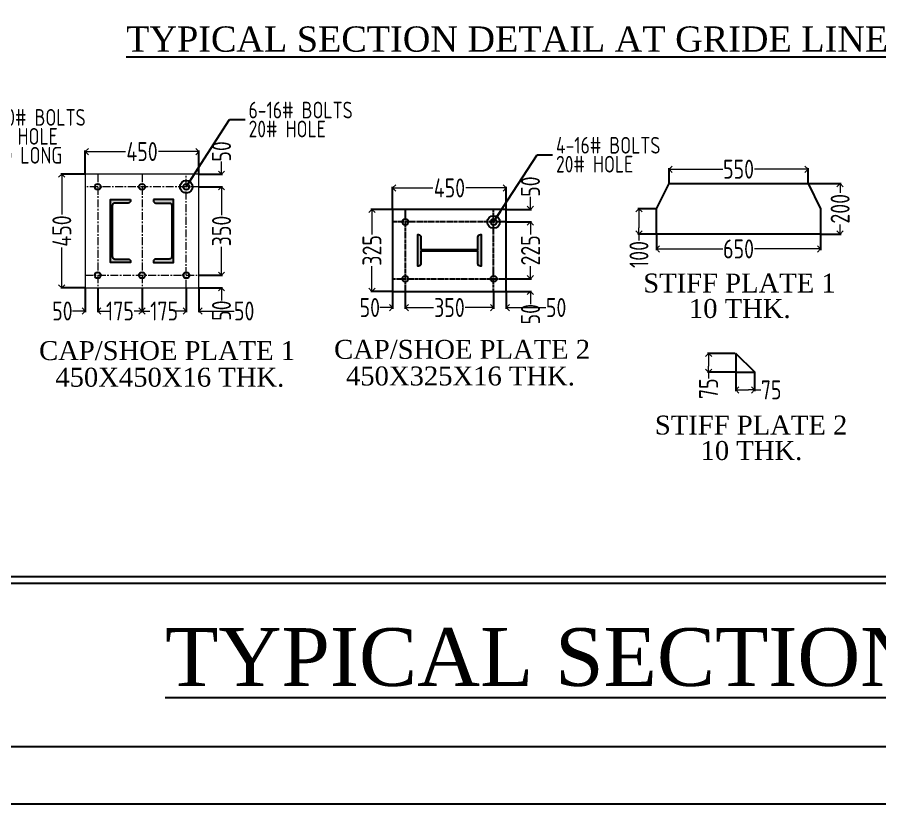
# Model space of a CAD drawing. Header units: millimetres. Extents: x 3470347 to 5996549, y -3470518 to 17149644.
# Drawn here: x 4641210 to 4654866, y 6601077 to 6613533 of the extents above; entities that cross this region are included whole.
import ezdxf

# ---------------------------------------------------------------- set-up
doc = ezdxf.new("R2010")
doc.units = ezdxf.units.MM
doc.header["$MEASUREMENT"] = 0
doc.header["$PDMODE"] = 35
doc.header["$PDSIZE"] = -5
doc.linetypes.add('CENTERX2', pattern=[4, 2.5, -0.5, 0.5, -0.5])
doc.layers.get('0').update_dxf_attribs({"linetype": 'CONTINUOUS', "lineweight": 25})
doc.layers.get('DEFPOINTS').update_dxf_attribs({"linetype": 'CONTINUOUS', "lineweight": 25})
for name, color, linetype, lineweight in [('GB', 2, 'CONTINUOUS', 20), ('rDIMension', 1, 'CONTINUOUS', 18), ('rRCC 1', 3, 'CONTINUOUS', 25), ('SHEET', 7, 'CONTINUOUS', 15)]:
    doc.layers.add(name, color=color, linetype=linetype, lineweight=lineweight)
doc.styles.add('Arial', font='arial.ttf', dxfattribs={"height": 0.2})
doc.styles.add('DIM', font='geniso.shx', dxfattribs={"width": 0.85})
doc.styles.add('JAINIL', font='times.ttf')
doc.dimstyles.new('ST-100', dxfattribs={"dimscale": 100, "dimtxt": 7, "dimasz": 5, "dimexe": 0.18, "dimexo": 0.0625, "dimgap": 0.2, "dimtad": 0, "dimdec": 0, "dimzin": 0, "dimdsep": 46, "dimtxsty": 'DIM', "dimblk": 'OPEN90', "dimcen": 0.09, "dimclrd": 256, "dimclrt": 7, "dimadec": 0, "dimazin": 0, "dimtfac": 1, "dimtdec": 0, "dimtofl": 0, "dimtmove": 0, "dimatfit": 3, "dimldrblk": 'OPEN90', "dimfxl": 1, "dimtolj": 1, "dimtzin": 0, "dimlwd": -1, "dimarcsym": 0})
doc.dimstyles.new('ST-25', dxfattribs={"dimscale": 100, "dimtxt": 2.5, "dimasz": 2, "dimexe": 0.18, "dimexo": 0.0625, "dimgap": 0.2, "dimtad": 0, "dimdec": 0, "dimlfac": 0.25, "dimzin": 0, "dimdsep": 46, "dimtxsty": 'DIM', "dimblk": 'OPEN90', "dimcen": 0.09, "dimclrd": 256, "dimclrt": 7, "dimadec": 0, "dimazin": 0, "dimtfac": 1, "dimtdec": 0, "dimtofl": 0, "dimtmove": 0, "dimatfit": 3, "dimldrblk": 'OPEN90', "dimfxl": 1, "dimtolj": 1, "dimtzin": 0, "dimlwd": -1, "dimarcsym": 0})

# ---------------------------------------------------------------- blocks, each defined once
blk = doc.blocks.new('_Open90')
at = {"color": 0, "linetype": 'ByBlock', "lineweight": -2}
for p, q in [((0, 0), (-1, 0)), ((-0.5, 0.5), (0, 0)), ((0, 0), (-0.5, -0.5))]:
    blk.add_line(p, q, dxfattribs=at)
blk = doc.blocks.new('*D1084')
at = {"layer": 'DEFPOINTS', "color": 0}
for p in [(4644086, 6611406), (4642286, 6611048), (4644086, 6611048)]:
    blk.add_point(p, dxfattribs=at)
at = {"layer": 'rDIMension', "color": 0, "lineweight": -2}
for p, q in [((4642286, 6611054), (4642286, 6611424)), ((4644086, 6611054), (4644086, 6611424))]:
    blk.add_line(p, q, dxfattribs=at)
at = {"layer": 'rDIMension'}
for p, q in [((4642386, 6611406), (4642923, 6611406)), ((4643986, 6611406), (4643448, 6611406))]:
    blk.add_line(p, q, dxfattribs=at)
at = {"layer": 'rDIMension', "xscale": 100, "yscale": 100, "zscale": 100, "rotation": 180}
blk.add_blockref('_Open90', (4642286, 6611406), dxfattribs=at)
at = {"layer": 'rDIMension', "xscale": 100, "yscale": 100, "zscale": 100}
blk.add_blockref('_Open90', (4644086, 6611406), dxfattribs=at)
at = {"layer": 'rDIMension', "color": 7, "insert": (4643186, 6611406), "char_height": 300, "attachment_point": 5, "style": 'DIM'}
blk.add_mtext('\\A1;450', dxfattribs=at)
blk = doc.blocks.new('*D1085')
at = {"layer": 'DEFPOINTS', "color": 0}
for p in [(4642286, 6611048), (4641916, 6609248), (4642286, 6609248)]:
    blk.add_point(p, dxfattribs=at)
at = {"layer": 'rDIMension', "color": 0, "lineweight": -2}
for p, q in [((4642279, 6611048), (4641898, 6611048)), ((4642279, 6609248), (4641898, 6609248))]:
    blk.add_line(p, q, dxfattribs=at)
at = {"layer": 'rDIMension'}
for p, q in [((4641916, 6610948), (4641916, 6610410)), ((4641916, 6609348), (4641916, 6609885))]:
    blk.add_line(p, q, dxfattribs=at)
at = {"layer": 'rDIMension', "xscale": 100, "yscale": 100, "zscale": 100}
for p, rotation in [((4641916, 6611048), 90), ((4641916, 6609248), 270)]:
    blk.add_blockref('_Open90', p, dxfattribs=dict(at, rotation=rotation))
at = {"layer": 'rDIMension', "color": 7, "insert": (4641916, 6610148), "char_height": 300, "attachment_point": 5, "rotation": 90, "style": 'DIM'}
blk.add_mtext('\\A1;450', dxfattribs=at)
blk = doc.blocks.new('*D1086')
at = {"layer": 'DEFPOINTS', "color": 0}
for p in [(4642286, 6609248), (4642486, 6609248), (4642286, 6608881)]:
    blk.add_point(p, dxfattribs=at)
at = {"layer": 'rDIMension', "color": 0, "lineweight": -2}
for p, q in [((4642286, 6609242), (4642286, 6608863)), ((4642486, 6609242), (4642486, 6608863))]:
    blk.add_line(p, q, dxfattribs=at)
at = {"layer": 'rDIMension'}
for p, q in [((4642186, 6608881), (4642086, 6608881)), ((4642586, 6608881), (4642686, 6608881))]:
    blk.add_line(p, q, dxfattribs=at)
at = {"layer": 'rDIMension', "xscale": 100, "yscale": 100, "zscale": 100}
blk.add_blockref('_Open90', (4642286, 6608881), dxfattribs=at)
at = {"layer": 'rDIMension', "xscale": 100, "yscale": 100, "zscale": 100, "rotation": 180}
blk.add_blockref('_Open90', (4642486, 6608881), dxfattribs=at)
at = {"layer": 'rDIMension', "color": 7, "insert": (4641925, 6608881), "char_height": 300, "attachment_point": 5, "style": 'DIM'}
blk.add_mtext('\\A1;50', dxfattribs=at)
blk = doc.blocks.new('*D1087')
at = {"layer": 'DEFPOINTS', "color": 0}
for p in [(4642486, 6609248), (4643186, 6609248), (4642486, 6608881)]:
    blk.add_point(p, dxfattribs=at)
at = {"layer": 'rDIMension', "color": 0, "lineweight": -2}
for p, q in [((4642486, 6609242), (4642486, 6608863)), ((4643186, 6609242), (4643186, 6608863))]:
    blk.add_line(p, q, dxfattribs=at)
at = {"layer": 'rDIMension'}
for p, q in [((4642586, 6608881), (4642612, 6608881)), ((4643086, 6608881), (4643060, 6608881))]:
    blk.add_line(p, q, dxfattribs=at)
at = {"layer": 'rDIMension', "xscale": 100, "yscale": 100, "zscale": 100, "rotation": 180}
blk.add_blockref('_Open90', (4642486, 6608881), dxfattribs=at)
at = {"layer": 'rDIMension', "xscale": 100, "yscale": 100, "zscale": 100}
blk.add_blockref('_Open90', (4643186, 6608881), dxfattribs=at)
at = {"layer": 'rDIMension', "color": 7, "insert": (4642836, 6608881), "char_height": 300, "attachment_point": 5, "style": 'DIM'}
blk.add_mtext('\\A1;175', dxfattribs=at)
blk = doc.blocks.new('*D1088')
at = {"layer": 'DEFPOINTS', "color": 0}
for p in [(4643186, 6609248), (4643886, 6609248), (4643886, 6608881)]:
    blk.add_point(p, dxfattribs=at)
at = {"layer": 'rDIMension', "color": 0, "lineweight": -2}
for p, q in [((4643186, 6609242), (4643186, 6608863)), ((4643886, 6609242), (4643886, 6608863))]:
    blk.add_line(p, q, dxfattribs=at)
at = {"layer": 'rDIMension'}
for p, q in [((4643286, 6608881), (4643312, 6608881)), ((4643786, 6608881), (4643760, 6608881))]:
    blk.add_line(p, q, dxfattribs=at)
at = {"layer": 'rDIMension', "xscale": 100, "yscale": 100, "zscale": 100, "rotation": 180}
blk.add_blockref('_Open90', (4643186, 6608881), dxfattribs=at)
at = {"layer": 'rDIMension', "xscale": 100, "yscale": 100, "zscale": 100}
blk.add_blockref('_Open90', (4643886, 6608881), dxfattribs=at)
at = {"layer": 'rDIMension', "color": 7, "insert": (4643536, 6608881), "char_height": 300, "attachment_point": 5, "style": 'DIM'}
blk.add_mtext('\\A1;175', dxfattribs=at)
blk = doc.blocks.new('*D1089')
at = {"layer": 'DEFPOINTS', "color": 0}
for p in [(4643886, 6609248), (4644086, 6609248), (4644086, 6608881)]:
    blk.add_point(p, dxfattribs=at)
at = {"layer": 'rDIMension', "color": 0, "lineweight": -2}
for p, q in [((4643886, 6609242), (4643886, 6608863)), ((4644086, 6609242), (4644086, 6608863))]:
    blk.add_line(p, q, dxfattribs=at)
at = {"layer": 'rDIMension'}
for p, q in [((4643786, 6608881), (4643686, 6608881)), ((4644186, 6608881), (4644643, 6608881))]:
    blk.add_line(p, q, dxfattribs=at)
at = {"layer": 'rDIMension', "xscale": 100, "yscale": 100, "zscale": 100}
blk.add_blockref('_Open90', (4643886, 6608881), dxfattribs=at)
at = {"layer": 'rDIMension', "xscale": 100, "yscale": 100, "zscale": 100, "rotation": 180}
blk.add_blockref('_Open90', (4644086, 6608881), dxfattribs=at)
at = {"layer": 'rDIMension', "color": 7, "insert": (4644803, 6608881), "char_height": 300, "attachment_point": 5, "style": 'DIM'}
blk.add_mtext('\\A1;50', dxfattribs=at)
blk = doc.blocks.new('*D1090')
at = {"layer": 'DEFPOINTS', "color": 0}
for p in [(4644086, 6611048), (4644444, 6611048), (4644086, 6610848)]:
    blk.add_point(p, dxfattribs=at)
at = {"layer": 'rDIMension'}
for p, q in [((4644444, 6611148), (4644444, 6611248)), ((4644444, 6610748), (4644444, 6610648))]:
    blk.add_line(p, q, dxfattribs=at)
at = {"layer": 'rDIMension', "color": 0, "lineweight": -2}
for p, q in [((4644092, 6611048), (4644462, 6611048)), ((4644092, 6610848), (4644462, 6610848))]:
    blk.add_line(p, q, dxfattribs=at)
at = {"layer": 'rDIMension', "xscale": 100, "yscale": 100, "zscale": 100}
for p, rotation in [((4644444, 6611048), 270), ((4644444, 6610848), 90)]:
    blk.add_blockref('_Open90', p, dxfattribs=dict(at, rotation=rotation))
at = {"layer": 'rDIMension', "color": 7, "insert": (4644444, 6611408), "char_height": 300, "attachment_point": 5, "rotation": 90, "style": 'DIM'}
blk.add_mtext('\\A1;50', dxfattribs=at)
blk = doc.blocks.new('*D1091')
at = {"layer": 'DEFPOINTS', "color": 0}
for p in [(4644086, 6610848), (4644086, 6609448), (4644444, 6609448)]:
    blk.add_point(p, dxfattribs=at)
at = {"layer": 'rDIMension', "color": 0, "lineweight": -2}
for p, q in [((4644092, 6610848), (4644462, 6610848)), ((4644092, 6609448), (4644462, 6609448))]:
    blk.add_line(p, q, dxfattribs=at)
at = {"layer": 'rDIMension'}
for p, q in [((4644444, 6610748), (4644444, 6610397)), ((4644444, 6609548), (4644444, 6609898))]:
    blk.add_line(p, q, dxfattribs=at)
at = {"layer": 'rDIMension', "xscale": 100, "yscale": 100, "zscale": 100}
for p, rotation in [((4644444, 6610848), 90), ((4644444, 6609448), 270)]:
    blk.add_blockref('_Open90', p, dxfattribs=dict(at, rotation=rotation))
at = {"layer": 'rDIMension', "color": 7, "insert": (4644444, 6610148), "char_height": 300, "attachment_point": 5, "rotation": 90, "style": 'DIM'}
blk.add_mtext('\\A1;350', dxfattribs=at)
blk = doc.blocks.new('*D1092')
at = {"layer": 'DEFPOINTS', "color": 0}
for p in [(4644086, 6609448), (4644086, 6609248), (4644444, 6609248)]:
    blk.add_point(p, dxfattribs=at)
at = {"layer": 'rDIMension'}
for p, q in [((4644444, 6609548), (4644444, 6609648)), ((4644444, 6609148), (4644444, 6609048))]:
    blk.add_line(p, q, dxfattribs=at)
at = {"layer": 'rDIMension', "color": 0, "lineweight": -2}
for p, q in [((4644092, 6609448), (4644462, 6609448)), ((4644092, 6609248), (4644462, 6609248))]:
    blk.add_line(p, q, dxfattribs=at)
at = {"layer": 'rDIMension', "xscale": 100, "yscale": 100, "zscale": 100}
for p, rotation in [((4644444, 6609448), 270), ((4644444, 6609248), 90)]:
    blk.add_blockref('_Open90', p, dxfattribs=dict(at, rotation=rotation))
at = {"layer": 'rDIMension', "color": 7, "insert": (4644444, 6608887), "char_height": 300, "attachment_point": 5, "rotation": 90, "style": 'DIM'}
blk.add_mtext('\\A1;50', dxfattribs=at)
blk = doc.blocks.new('*D1093')
at = {"layer": 'DEFPOINTS', "color": 0}
for p in [(4648953, 6610830), (4647153, 6610491), (4648953, 6610491)]:
    blk.add_point(p, dxfattribs=at)
at = {"layer": 'rDIMension', "color": 0, "lineweight": -2}
for p, q in [((4647153, 6610497), (4647153, 6610848)), ((4648953, 6610497), (4648953, 6610848))]:
    blk.add_line(p, q, dxfattribs=at)
at = {"layer": 'rDIMension'}
for p, q in [((4647253, 6610830), (4647790, 6610830)), ((4648853, 6610830), (4648315, 6610830))]:
    blk.add_line(p, q, dxfattribs=at)
at = {"layer": 'rDIMension', "xscale": 100, "yscale": 100, "zscale": 100, "rotation": 180}
blk.add_blockref('_Open90', (4647153, 6610830), dxfattribs=at)
at = {"layer": 'rDIMension', "xscale": 100, "yscale": 100, "zscale": 100}
blk.add_blockref('_Open90', (4648953, 6610830), dxfattribs=at)
at = {"layer": 'rDIMension', "color": 7, "insert": (4648053, 6610830), "char_height": 300, "attachment_point": 5, "style": 'DIM'}
blk.add_mtext('\\A1;450', dxfattribs=at)
blk = doc.blocks.new('*D1094')
at = {"layer": 'DEFPOINTS', "color": 0}
for p in [(4647153, 6610491), (4646826, 6609191), (4647153, 6609191)]:
    blk.add_point(p, dxfattribs=at)
at = {"layer": 'rDIMension', "color": 0, "lineweight": -2}
for p, q in [((4647146, 6610491), (4646808, 6610491)), ((4647146, 6609191), (4646808, 6609191))]:
    blk.add_line(p, q, dxfattribs=at)
at = {"layer": 'rDIMension'}
for p, q in [((4646826, 6610391), (4646826, 6610090)), ((4646826, 6609291), (4646826, 6609591))]:
    blk.add_line(p, q, dxfattribs=at)
at = {"layer": 'rDIMension', "xscale": 100, "yscale": 100, "zscale": 100}
for p, rotation in [((4646826, 6610491), 90), ((4646826, 6609191), 270)]:
    blk.add_blockref('_Open90', p, dxfattribs=dict(at, rotation=rotation))
at = {"layer": 'rDIMension', "color": 7, "insert": (4646826, 6609841), "char_height": 300, "attachment_point": 5, "rotation": 90, "style": 'DIM'}
blk.add_mtext('\\A1;325', dxfattribs=at)
blk = doc.blocks.new('*D1095')
at = {"layer": 'DEFPOINTS', "color": 0}
for p in [(4648953, 6610491), (4649336, 6610491), (4648953, 6610291)]:
    blk.add_point(p, dxfattribs=at)
at = {"layer": 'rDIMension'}
for p, q in [((4649336, 6610591), (4649336, 6610691)), ((4649336, 6610191), (4649336, 6610091))]:
    blk.add_line(p, q, dxfattribs=at)
at = {"layer": 'rDIMension', "color": 0, "lineweight": -2}
for p, q in [((4648959, 6610491), (4649354, 6610491)), ((4648959, 6610291), (4649354, 6610291))]:
    blk.add_line(p, q, dxfattribs=at)
at = {"layer": 'rDIMension', "xscale": 100, "yscale": 100, "zscale": 100}
for p, rotation in [((4649336, 6610491), 270), ((4649336, 6610291), 90)]:
    blk.add_blockref('_Open90', p, dxfattribs=dict(at, rotation=rotation))
at = {"layer": 'rDIMension', "color": 7, "insert": (4649336, 6610851), "char_height": 300, "attachment_point": 5, "rotation": 90, "style": 'DIM'}
blk.add_mtext('\\A1;50', dxfattribs=at)
blk = doc.blocks.new('*D1096')
at = {"layer": 'DEFPOINTS', "color": 0}
for p in [(4648953, 6610291), (4648953, 6609391), (4649336, 6609391)]:
    blk.add_point(p, dxfattribs=at)
at = {"layer": 'rDIMension', "color": 0, "lineweight": -2}
for p, q in [((4648959, 6610291), (4649354, 6610291)), ((4648959, 6609391), (4649354, 6609391))]:
    blk.add_line(p, q, dxfattribs=at)
at = {"layer": 'rDIMension'}
for p, q in [((4649336, 6610191), (4649336, 6610090)), ((4649336, 6609491), (4649336, 6609591))]:
    blk.add_line(p, q, dxfattribs=at)
at = {"layer": 'rDIMension', "xscale": 100, "yscale": 100, "zscale": 100}
for p, rotation in [((4649336, 6610291), 90), ((4649336, 6609391), 270)]:
    blk.add_blockref('_Open90', p, dxfattribs=dict(at, rotation=rotation))
at = {"layer": 'rDIMension', "color": 7, "insert": (4649336, 6609841), "char_height": 300, "attachment_point": 5, "rotation": 90, "style": 'DIM'}
blk.add_mtext('\\A1;225', dxfattribs=at)
blk = doc.blocks.new('*D1097')
at = {"layer": 'DEFPOINTS', "color": 0}
for p in [(4648953, 6609391), (4648953, 6609191), (4649336, 6609191)]:
    blk.add_point(p, dxfattribs=at)
at = {"layer": 'rDIMension'}
for p, q in [((4649336, 6609491), (4649336, 6609591)), ((4649336, 6609091), (4649336, 6608991))]:
    blk.add_line(p, q, dxfattribs=at)
at = {"layer": 'rDIMension', "color": 0, "lineweight": -2}
for p, q in [((4648959, 6609391), (4649354, 6609391)), ((4648959, 6609191), (4649354, 6609191))]:
    blk.add_line(p, q, dxfattribs=at)
at = {"layer": 'rDIMension', "xscale": 100, "yscale": 100, "zscale": 100}
for p, rotation in [((4649336, 6609391), 270), ((4649336, 6609191), 90)]:
    blk.add_blockref('_Open90', p, dxfattribs=dict(at, rotation=rotation))
at = {"layer": 'rDIMension', "color": 7, "insert": (4649336, 6608830), "char_height": 300, "attachment_point": 5, "rotation": 90, "style": 'DIM'}
blk.add_mtext('\\A1;50', dxfattribs=at)
blk = doc.blocks.new('*D1098')
at = {"layer": 'DEFPOINTS', "color": 0}
for p in [(4648753, 6609191), (4648953, 6609191), (4648953, 6608936)]:
    blk.add_point(p, dxfattribs=at)
at = {"layer": 'rDIMension', "color": 0, "lineweight": -2}
for p, q in [((4648753, 6609184), (4648753, 6608918)), ((4648953, 6609184), (4648953, 6608918))]:
    blk.add_line(p, q, dxfattribs=at)
at = {"layer": 'rDIMension'}
for p, q in [((4648653, 6608936), (4648553, 6608936)), ((4649053, 6608936), (4649581, 6608936))]:
    blk.add_line(p, q, dxfattribs=at)
at = {"layer": 'rDIMension', "xscale": 100, "yscale": 100, "zscale": 100}
blk.add_blockref('_Open90', (4648753, 6608936), dxfattribs=at)
at = {"layer": 'rDIMension', "xscale": 100, "yscale": 100, "zscale": 100, "rotation": 180}
blk.add_blockref('_Open90', (4648953, 6608936), dxfattribs=at)
at = {"layer": 'rDIMension', "color": 7, "insert": (4649742, 6608936), "char_height": 300, "attachment_point": 5, "style": 'DIM'}
blk.add_mtext('\\A1;50', dxfattribs=at)
blk = doc.blocks.new('*D1099')
at = {"layer": 'DEFPOINTS', "color": 0}
for p in [(4647353, 6609191), (4648753, 6609191), (4647353, 6608936)]:
    blk.add_point(p, dxfattribs=at)
at = {"layer": 'rDIMension', "color": 0, "lineweight": -2}
for p, q in [((4647353, 6609184), (4647353, 6608918)), ((4648753, 6609184), (4648753, 6608918))]:
    blk.add_line(p, q, dxfattribs=at)
at = {"layer": 'rDIMension'}
for p, q in [((4647453, 6608936), (4647803, 6608936)), ((4648653, 6608936), (4648302, 6608936))]:
    blk.add_line(p, q, dxfattribs=at)
at = {"layer": 'rDIMension', "xscale": 100, "yscale": 100, "zscale": 100, "rotation": 180}
blk.add_blockref('_Open90', (4647353, 6608936), dxfattribs=at)
at = {"layer": 'rDIMension', "xscale": 100, "yscale": 100, "zscale": 100}
blk.add_blockref('_Open90', (4648753, 6608936), dxfattribs=at)
at = {"layer": 'rDIMension', "color": 7, "insert": (4648053, 6608936), "char_height": 300, "attachment_point": 5, "style": 'DIM'}
blk.add_mtext('\\A1;350', dxfattribs=at)
blk = doc.blocks.new('*D1100')
at = {"layer": 'DEFPOINTS', "color": 0}
for p in [(4647153, 6609191), (4647353, 6609191), (4647153, 6608936)]:
    blk.add_point(p, dxfattribs=at)
at = {"layer": 'rDIMension', "color": 0, "lineweight": -2}
for p, q in [((4647153, 6609184), (4647153, 6608918)), ((4647353, 6609184), (4647353, 6608918))]:
    blk.add_line(p, q, dxfattribs=at)
at = {"layer": 'rDIMension'}
for p, q in [((4647053, 6608936), (4646953, 6608936)), ((4647453, 6608936), (4647553, 6608936))]:
    blk.add_line(p, q, dxfattribs=at)
at = {"layer": 'rDIMension', "xscale": 100, "yscale": 100, "zscale": 100}
blk.add_blockref('_Open90', (4647153, 6608936), dxfattribs=at)
at = {"layer": 'rDIMension', "xscale": 100, "yscale": 100, "zscale": 100, "rotation": 180}
blk.add_blockref('_Open90', (4647353, 6608936), dxfattribs=at)
at = {"layer": 'rDIMension', "color": 7, "insert": (4646792, 6608936), "char_height": 300, "attachment_point": 5, "style": 'DIM'}
blk.add_mtext('\\A1;50', dxfattribs=at)
blk = doc.blocks.new('*D1101')
at = {"layer": 'DEFPOINTS', "color": 0}
for p in [(4653730, 6611127), (4651530, 6610900), (4653730, 6610900)]:
    blk.add_point(p, dxfattribs=at)
at = {"layer": 'rDIMension', "color": 0, "lineweight": -2}
for p, q in [((4651530, 6610906), (4651530, 6611145)), ((4653730, 6610906), (4653730, 6611145))]:
    blk.add_line(p, q, dxfattribs=at)
at = {"layer": 'rDIMension'}
for p, q in [((4651630, 6611127), (4652380, 6611127)), ((4653630, 6611127), (4652880, 6611127))]:
    blk.add_line(p, q, dxfattribs=at)
at = {"layer": 'rDIMension', "xscale": 100, "yscale": 100, "zscale": 100, "rotation": 180}
blk.add_blockref('_Open90', (4651530, 6611127), dxfattribs=at)
at = {"layer": 'rDIMension', "xscale": 100, "yscale": 100, "zscale": 100}
blk.add_blockref('_Open90', (4653730, 6611127), dxfattribs=at)
at = {"layer": 'rDIMension', "color": 7, "insert": (4652630, 6611127), "char_height": 300, "attachment_point": 5, "style": 'DIM'}
blk.add_mtext('\\A1;550', dxfattribs=at)
blk = doc.blocks.new('*D1102')
at = {"layer": 'DEFPOINTS', "color": 0}
for p in [(4651330, 6610100), (4653930, 6610100), (4653930, 6609864)]:
    blk.add_point(p, dxfattribs=at)
at = {"layer": 'rDIMension', "color": 0, "lineweight": -2}
for p, q in [((4651330, 6610094), (4651330, 6609846)), ((4653930, 6610094), (4653930, 6609846))]:
    blk.add_line(p, q, dxfattribs=at)
at = {"layer": 'rDIMension'}
for p, q in [((4651430, 6609864), (4652380, 6609864)), ((4653830, 6609864), (4652880, 6609864))]:
    blk.add_line(p, q, dxfattribs=at)
at = {"layer": 'rDIMension', "xscale": 100, "yscale": 100, "zscale": 100, "rotation": 180}
blk.add_blockref('_Open90', (4651330, 6609864), dxfattribs=at)
at = {"layer": 'rDIMension', "xscale": 100, "yscale": 100, "zscale": 100}
blk.add_blockref('_Open90', (4653930, 6609864), dxfattribs=at)
at = {"layer": 'rDIMension', "color": 7, "insert": (4652630, 6609864), "char_height": 300, "attachment_point": 5, "style": 'DIM'}
blk.add_mtext('\\A1;650', dxfattribs=at)
blk = doc.blocks.new('*D1103')
at = {"layer": 'DEFPOINTS', "color": 0}
for p in [(4651330, 6610500), (4651053, 6610100), (4651330, 6610100)]:
    blk.add_point(p, dxfattribs=at)
at = {"layer": 'rDIMension', "color": 0, "lineweight": -2}
for p, q in [((4651324, 6610500), (4651035, 6610500)), ((4651324, 6610100), (4651035, 6610100))]:
    blk.add_line(p, q, dxfattribs=at)
at = {"layer": 'rDIMension'}
for p, q in [((4651053, 6610400), (4651053, 6610200)), ((4651053, 6610100), (4651053, 6610000))]:
    blk.add_line(p, q, dxfattribs=at)
at = {"layer": 'rDIMension', "xscale": 100, "yscale": 100, "zscale": 100}
for p, rotation in [((4651053, 6610500), 90), ((4651053, 6610100), 270)]:
    blk.add_blockref('_Open90', p, dxfattribs=dict(at, rotation=rotation))
at = {"layer": 'rDIMension', "color": 7, "insert": (4651053, 6609776), "char_height": 300, "attachment_point": 5, "rotation": 90, "style": 'DIM'}
blk.add_mtext('\\A1;100', dxfattribs=at)
blk = doc.blocks.new('*D1104')
at = {"layer": 'DEFPOINTS', "color": 0}
for p in [(4653730, 6610900), (4653930, 6610100), (4654238, 6610100)]:
    blk.add_point(p, dxfattribs=at)
at = {"layer": 'rDIMension', "color": 0, "lineweight": -2}
for p, q in [((4653736, 6610900), (4654256, 6610900)), ((4653936, 6610100), (4654256, 6610100))]:
    blk.add_line(p, q, dxfattribs=at)
at = {"layer": 'rDIMension'}
for p, q in [((4654238, 6610800), (4654238, 6610750)), ((4654238, 6610200), (4654238, 6610251))]:
    blk.add_line(p, q, dxfattribs=at)
at = {"layer": 'rDIMension', "xscale": 100, "yscale": 100, "zscale": 100}
for p, rotation in [((4654238, 6610900), 90), ((4654238, 6610100), 270)]:
    blk.add_blockref('_Open90', p, dxfattribs=dict(at, rotation=rotation))
at = {"layer": 'rDIMension', "color": 7, "insert": (4654238, 6610500), "char_height": 300, "attachment_point": 5, "rotation": 90, "style": 'DIM'}
blk.add_mtext('\\A1;200', dxfattribs=at)
blk = doc.blocks.new('*D1109')
at = {"layer": 'DEFPOINTS', "color": 0}
for p in [(4652585, 6608210), (4652155, 6607910), (4652585, 6607910)]:
    blk.add_point(p, dxfattribs=at)
at = {"layer": 'rDIMension', "color": 0, "lineweight": -2}
for p, q in [((4652579, 6608210), (4652137, 6608210)), ((4652579, 6607910), (4652137, 6607910))]:
    blk.add_line(p, q, dxfattribs=at)
at = {"layer": 'rDIMension'}
for p, q in [((4652155, 6608110), (4652155, 6608010)), ((4652155, 6607910), (4652155, 6607810))]:
    blk.add_line(p, q, dxfattribs=at)
at = {"layer": 'rDIMension', "xscale": 100, "yscale": 100, "zscale": 100}
for p, rotation in [((4652155, 6608210), 90), ((4652155, 6607910), 270)]:
    blk.add_blockref('_Open90', p, dxfattribs=dict(at, rotation=rotation))
at = {"layer": 'rDIMension', "color": 7, "insert": (4652155, 6607650), "char_height": 300, "attachment_point": 5, "rotation": 90, "style": 'DIM'}
blk.add_mtext('\\A1;75', dxfattribs=at)
blk = doc.blocks.new('*D1110')
at = {"layer": 'DEFPOINTS', "color": 0}
for p in [(4652585, 6607910), (4652885, 6607910), (4652885, 6607631)]:
    blk.add_point(p, dxfattribs=at)
at = {"layer": 'rDIMension', "color": 0, "lineweight": -2}
for p, q in [((4652585, 6607904), (4652585, 6607613)), ((4652885, 6607904), (4652885, 6607613))]:
    blk.add_line(p, q, dxfattribs=at)
at = {"layer": 'rDIMension'}
for p, q in [((4652685, 6607631), (4652785, 6607631)), ((4652885, 6607631), (4652985, 6607631))]:
    blk.add_line(p, q, dxfattribs=at)
at = {"layer": 'rDIMension', "xscale": 100, "yscale": 100, "zscale": 100, "rotation": 180}
blk.add_blockref('_Open90', (4652585, 6607631), dxfattribs=at)
at = {"layer": 'rDIMension', "xscale": 100, "yscale": 100, "zscale": 100}
blk.add_blockref('_Open90', (4652885, 6607631), dxfattribs=at)
at = {"layer": 'rDIMension', "color": 7, "insert": (4653146, 6607631), "char_height": 300, "attachment_point": 5, "style": 'DIM'}
blk.add_mtext('\\A1;75', dxfattribs=at)

msp = doc.modelspace()

# ---------------------------------------------------------------- hatches: boundary and pattern name
at = {"transparency": 33554559}
h = msp.add_hatch(color=1, dxfattribs=at)
h.dxf.hatch_style = 1
h.paths.add_polyline_path([(4642685.69, 6610647.85), (4642685.69, 6609647.85), (4643005.69, 6609647.85), (4643005.69, 6609664.25, 0.41421356), (4642965.69, 6609704.25), (4642754.09, 6609704.25, -0.41421356), (4642714.09, 6609744.25), (4642714.09, 6610551.45, -0.41421356), (4642754.09, 6610591.45), (4642965.69, 6610591.45, 0.41421356), (4643005.69, 6610631.45), (4643005.69, 6610647.85)])
h = msp.add_hatch(color=1, dxfattribs=at)
h.dxf.hatch_style = 1
h.paths.add_polyline_path([(4643685.69, 6610647.85), (4643685.69, 6609647.85), (4643365.69, 6609647.85), (4643365.69, 6609664.25, -0.41421356), (4643405.69, 6609704.25), (4643617.29, 6609704.25, 0.41421356), (4643657.29, 6609744.25), (4643657.29, 6610551.45, 0.41421356), (4643617.29, 6610591.45), (4643405.69, 6610591.45, -0.41421356), (4643365.69, 6610631.45), (4643365.69, 6610647.85)])
h = msp.add_hatch(color=1, dxfattribs=at)
h.dxf.hatch_style = 1
edge = h.paths.add_edge_path()
edge.add_line((4647552.54, 6609590.61), (4647552.54, 6610090.61))
edge.add_line((4647552.54, 6610090.61), (4647561.74, 6610090.61))
edge.add_ellipse((4647561.74, 6610050.61), major_axis=(-40, 0), ratio=1, start_angle=540, end_angle=630, ccw=False)
edge.add_line((4647601.74, 6610050.61), (4647601.74, 6609854.41))
edge.add_line((4647601.74, 6609854.41), (4648503.34, 6609854.41))
edge.add_line((4648503.34, 6609854.41), (4648503.34, 6610050.61))
edge.add_ellipse((4648543.34, 6610050.61), major_axis=(-40, 0), ratio=1, start_angle=270, end_angle=360, ccw=False)
edge.add_line((4648543.34, 6610090.61), (4648552.54, 6610090.61))
edge.add_line((4648552.54, 6610090.61), (4648552.54, 6609590.61))
edge.add_line((4648552.54, 6609590.61), (4648543.34, 6609590.61))
edge.add_ellipse((4648543.34, 6609630.61), major_axis=(-40, 0), ratio=1, start_angle=360, end_angle=450, ccw=False)
edge.add_line((4648503.34, 6609630.61), (4648503.34, 6609826.81))
edge.add_line((4648503.34, 6609826.81), (4647601.74, 6609826.81))
edge.add_line((4647601.74, 6609826.81), (4647601.74, 6609630.61))
edge.add_ellipse((4647561.74, 6609630.61), major_axis=(-40, 0), ratio=1, start_angle=450, end_angle=540, ccw=False)
edge.add_line((4647561.74, 6609590.61), (4647552.54, 6609590.61))

# ---------------------------------------------------------------- linework, layer by layer
at = {"color": 8, "linetype": 'CENTERX2', "ltscale": 15}
for p, q in [((4647352.54, 6610490.61, 0), (4647352.54, 6609190.61, 0)), ((4648752.54, 6609190.61, 0), (4648752.54, 6610490.61, 0)), ((4648952.54, 6610290.61, 0), (4647152.54, 6610290.61, 0)), ((4647152.54, 6609390.61, 0), (4648952.54, 6609390.61, 0))]:
    msp.add_line(p, q, dxfattribs=at)
at = {"lineweight": 25}
for p, q in [((4631822.52, 6604673.64, 0), (4672613.03, 6604673.64, 0)), ((4631822.52, 6604573.06, 0), (4672613.03, 6604573.06, 0))]:
    msp.add_line(p, q, dxfattribs=at)
at = {"color": 192, "lineweight": 25, "elevation": 0}
msp.add_lwpolyline([(4630913.37, 6601077.16), (4678644.03, 6601077.16), (4678644.03, 6634826.15), (4630913.37, 6634826.15)], close=True, dxfattribs=at)
at = {"color": 4, "elevation": 0}
for points in [[(4653730.1, 6610900.25), (4653930.1, 6610500.25), (4653930.1, 6610100.25), (4651330.1, 6610100.25), (4651330.1, 6610500.25), (4651530.1, 6610900.25)], [(4652585.43, 6608210.43), (4652585.43, 6607910.43), (4652885.43, 6607910.43)]]:
    msp.add_lwpolyline(points, close=True, dxfattribs=at)
at = {"color": 1, "elevation": 0}
for points in [[(4643005.69, 6610647.85), (4643005.69, 6610631.45, -0.41421356), (4642965.69, 6610591.45), (4642754.09, 6610591.45, 0.41421356), (4642714.09, 6610551.45), (4642714.09, 6609744.25, 0.41421356), (4642754.09, 6609704.25), (4642965.69, 6609704.25, -0.41421356), (4643005.69, 6609664.25), (4643005.69, 6609647.85), (4642685.69, 6609647.85), (4642685.69, 6610647.85)], [(4643365.69, 6610647.85), (4643365.69, 6610631.45, 0.41421356), (4643405.69, 6610591.45), (4643617.29, 6610591.45, -0.41421356), (4643657.29, 6610551.45), (4643657.29, 6609744.25, -0.41421356), (4643617.29, 6609704.25), (4643405.69, 6609704.25, 0.41421356), (4643365.69, 6609664.25), (4643365.69, 6609647.85), (4643685.69, 6609647.85), (4643685.69, 6610647.85)], [(4647601.74, 6609854.41), (4648503.34, 6609854.41), (4648503.34, 6610050.61, -0.41421356), (4648543.34, 6610090.61), (4648552.54, 6610090.61), (4648552.54, 6609590.61), (4648543.34, 6609590.61, -0.41421356), (4648503.34, 6609630.61), (4648503.34, 6609826.81), (4647601.74, 6609826.81), (4647601.74, 6609630.61, -0.41421356), (4647561.74, 6609590.61), (4647552.54, 6609590.61), (4647552.54, 6610090.61), (4647561.74, 6610090.61, -0.41421356), (4647601.74, 6610050.61)]]:
    msp.add_lwpolyline(points, format="xyb", close=True, dxfattribs=at)
at = {"color": 5, "elevation": 0}
msp.add_lwpolyline([(4648952.54, 6609190.61), (4648952.54, 6610490.61), (4647152.54, 6610490.61), (4647152.54, 6609190.61)], close=True, dxfattribs=at)
at = {"color": 2}
for centre in [(4642485.69, 6610847.85, 0), (4643185.69, 6610847.85, 0), (4643885.69, 6610847.85, 0), (4647352.54, 6610290.61, 0), (4648752.54, 6610290.61, 0), (4642485.69, 6609447.85, 0), (4643185.69, 6609447.85, 0), (4643885.69, 6609447.85, 0), (4647352.54, 6609390.61, 0), (4648752.54, 6609390.61, 0)]:
    msp.add_circle(centre, 48, dxfattribs=at)
at = {"layer": 'GB', "color": 8, "linetype": 'CENTERX2', "ltscale": 50}
for p, q in [((4642485.69, 6611047.85, 0), (4642485.69, 6609247.85, 0)), ((4643185.69, 6611047.85, 0), (4643185.69, 6609247.85, 0)), ((4643885.69, 6609247.85, 0), (4643885.69, 6611047.85, 0)), ((4644085.69, 6610847.85, 0), (4642285.69, 6610847.85, 0)), ((4642285.69, 6609447.85, 0), (4644085.69, 6609447.85, 0))]:
    msp.add_line(p, q, dxfattribs=at)
at = {"layer": 'GB', "color": 5, "elevation": 0}
msp.add_lwpolyline([(4642285.69, 6611047.85), (4642285.69, 6609247.85), (4644085.69, 6609247.85), (4644085.69, 6611047.85)], close=True, dxfattribs=at)
at = {"layer": 'SHEET', "color": 220, "lineweight": 25, "elevation": 0}
msp.add_lwpolyline([(4631822.52, 6601984.62), (4677734.87, 6601984.62), (4677734.87, 6633918.7), (4631822.52, 6633918.7)], close=True, dxfattribs=at)

# ---------------------------------------------------------------- texts
at = {"color": 7, "lineweight": 25, "attachment_point": 5, "style": 'Arial'}
for s, insert, char_height, width in [('{\\ftimes new roman|b0|i0|c0|p0;\\LTYPICAL SECTION DETAIL AT GRIDE LINE 2 TO 5}', (4649898.22, 6613185.15, 0), 400, 40509.6038), ('{\\ftimes new roman|b0|i0|c0|p0;\\LTYPICAL SECTION DETAIL}', (4652217.77, 6603394.56, 0), 913.996, 37628.9209)]:
    msp.add_mtext(s, dxfattribs=dict(at, insert=insert, char_height=char_height, width=width))
at = {"layer": 'rRCC 1', "color": 7, "char_height": 264, "attachment_point": 4, "line_spacing_factor": 0.681818, "style": 'DIM'}
for s, insert in [('\\A1;6-20# BOLTS\\P24# HOLE\\P1000 LONG', (4640616.08, 6611647.05, 0)), ('\\A1;6-16# BOLTS\\P20# HOLE', (4644873.14, 6611913.35, 0)), ('\\A1;4-16# BOLTS\\P20# HOLE', (4649739.99, 6611356.12, 0))]:
    msp.add_mtext(s, dxfattribs=dict(at, insert=insert))

# ---------------------------------------------------------------- dimensions: what is measured, and where the dimension line sits
at = {"layer": 'rDIMension'}
for base, p1, p2, picture, middle in [((4644085.69, 6611405.64, 0), (4642285.69, 6611047.85, 0), (4644085.69, 6611047.85, 0), '*D1084', (4643185.69, 6611405.64, 0)), ((4653730.1, 6611126.7, 0), (4651530.1, 6610900.25, 0), (4653730.1, 6610900.25, 0), '*D1101', (4652630.1, 6611126.7, 0)), ((4648952.54, 6610830.49, 0), (4647152.54, 6610490.61, 0), (4648952.54, 6610490.61, 0), '*D1093', (4648052.54, 6610830.49, 0)), ((4653930.1, 6609864.2, 0), (4651330.1, 6610100.25, 0), (4653930.1, 6610100.25, 0), '*D1102', (4652630.1, 6609864.2, 0)), ((4642285.69, 6608880.68, 0), (4642485.69, 6609247.85, 0), (4642285.69, 6609247.85, 0), '*D1086', (4641925.34, 6608880.68, 0)), ((4642485.69, 6608880.68, 0), (4643185.69, 6609247.85, 0), (4642485.69, 6609247.85, 0), '*D1087', (4642835.69, 6608880.68, 0)), ((4643885.69, 6608880.68, 0), (4643185.69, 6609247.85, 0), (4643885.69, 6609247.85, 0), '*D1088', (4643535.69, 6608880.68, 0)), ((4647152.54, 6608936.43, 0), (4647352.54, 6609190.61, 0), (4647152.54, 6609190.61, 0), '*D1100', (4646792.19, 6608936.43, 0)), ((4647352.54, 6608936.43, 0), (4648752.54, 6609190.61, 0), (4647352.54, 6609190.61, 0), '*D1099', (4648052.54, 6608936.43, 0)), ((4652885.43, 6607630.76, 0), (4652585.43, 6607910.43, 0), (4652885.43, 6607910.43, 0), '*D1110', (4653145.68, 6607630.76, 0))]:
    dim = msp.add_linear_dim(base=base, p1=p1, p2=p2, dimstyle='ST-25', override={"dimtxt": 3, "dimasz": 1, "dimblk": 'Open90'}, dxfattribs=at)
    dim.commit()
    dim.dimension.update_dxf_attribs({"geometry": picture, "text_midpoint": middle})
for base, p1, p2, picture, middle in [((4644444.15, 6611047.85, 0), (4644085.69, 6610847.85, 0), (4644085.69, 6611047.85, 0), '*D1090', (4644444.15, 6611408.2, 0)), ((4641915.69, 6609247.85, 0), (4642285.69, 6611047.85, 0), (4642285.69, 6609247.85, 0), '*D1085', (4641915.69, 6610147.85, 0)), ((4649335.65, 6610490.61, 0), (4648952.54, 6610290.61, 0), (4648952.54, 6610490.61, 0), '*D1095', (4649335.65, 6610850.96, 0)), ((4644444.15, 6609447.85, 0), (4644085.69, 6610847.85, 0), (4644085.69, 6609447.85, 0), '*D1091', (4644444.15, 6610147.85, 0)), ((4654238.44, 6610100.25, 0), (4653730.1, 6610900.25, 0), (4653930.1, 6610100.25, 0), '*D1104', (4654238.44, 6610500.25, 0)), ((4646825.8, 6609190.61, 0), (4647152.54, 6610490.61, 0), (4647152.54, 6609190.61, 0), '*D1094', (4646825.8, 6609840.61, 0)), ((4651052.83, 6610100.25, 0), (4651330.1, 6610500.25, 0), (4651330.1, 6610100.25, 0), '*D1103', (4651052.83, 6609776.15, 0)), ((4649335.65, 6609390.61, 0), (4648952.54, 6610290.61, 0), (4648952.54, 6609390.61, 0), '*D1096', (4649335.65, 6609840.61, 0)), ((4644444.15, 6609247.85, 0), (4644085.69, 6609447.85, 0), (4644085.69, 6609247.85, 0), '*D1092', (4644444.15, 6608887.49, 0)), ((4649335.65, 6609190.61, 0), (4648952.54, 6609390.61, 0), (4648952.54, 6609190.61, 0), '*D1097', (4649335.65, 6608830.26, 0)), ((4652155.36, 6607910.43, 0), (4652585.43, 6608210.43, 0), (4652585.43, 6607910.43, 0), '*D1109', (4652155.36, 6607650.18, 0))]:
    dim = msp.add_linear_dim(base=base, p1=p1, p2=p2, angle=90, dimstyle='ST-25', override={"dimtxt": 3, "dimasz": 1, "dimblk": 'Open90'}, dxfattribs=at)
    dim.commit()
    dim.dimension.update_dxf_attribs({"geometry": picture, "text_midpoint": middle})
for base, p1, p2, picture, middle in [((4644085.69, 6608880.68, 0), (4643885.69, 6609247.85, 0), (4644085.69, 6609247.85, 0), '*D1089', (4644802.95, 6608880.68, 0)), ((4648952.54, 6608936.43, 0), (4648752.54, 6609190.61, 0), (4648952.54, 6609190.61, 0), '*D1098', (4649741.7, 6608936.43, 0))]:
    dim = msp.add_linear_dim(base=base, p1=p1, p2=p2, dimstyle='ST-25', override={"dimtxt": 3, "dimasz": 1, "dimblk": 'Open90'}, dxfattribs=at)
    dim.commit()
    dim.dimension.update_dxf_attribs({"geometry": picture, "text_midpoint": middle, "dimtype": 160})

# ---------------------------------------------------------------- leaders
at = {"layer": 'rRCC 1'}
for points in [[(4643885.69, 6610847.85, 0), (4644572.34, 6611913.35, 0), (4644819.16, 6611913.35, 0)], [(4648752.54, 6610290.61, 0), (4649439.19, 6611356.12, 0), (4649686.01, 6611356.12, 0)]]:
    msp.add_leader(points, dimstyle='ST-100', override={"dimasz": 2, "dimldrblk": 'Origin'}, dxfattribs=at)

# ---------------------------------------------------------------- next in the draw order: texts
at = {"layer": 'rRCC 1', "color": 7, "char_height": 300, "attachment_point": 4, "line_spacing_factor": 0.709091, "style": 'JAINIL', "bg_fill": 2}
for s, insert in [('\\A1;STIFF PLATE 1', (4651121.14, 6609321.79, 0)), ('\\A1;CAP/SHOE PLATE 1', (4641555.75, 6608251.97, 0)), ('\\A1;CAP/SHOE PLATE 2', (4646226.33, 6608271.57, 0)), ('\\A1;STIFF PLATE 2', (4651305.41, 6607072.3, 0))]:
    msp.add_mtext(s, dxfattribs=dict(at, insert=insert))

# ---------------------------------------------------------------- next in the draw order: texts
for s, insert in [('\\A1;10 THK.', (4651843.77, 6608917.31, 0)), ('\\A1;450X450X16 THK.', (4641813.12, 6607829.08, 0)), ('\\A1;450X325X16 THK.', (4646414.96, 6607848.68, 0)), ('\\A1;10 THK.', (4652028.04, 6606667.82, 0))]:
    msp.add_mtext(s, dxfattribs=dict(at, insert=insert))

doc.saveas('drawing.dxf')
